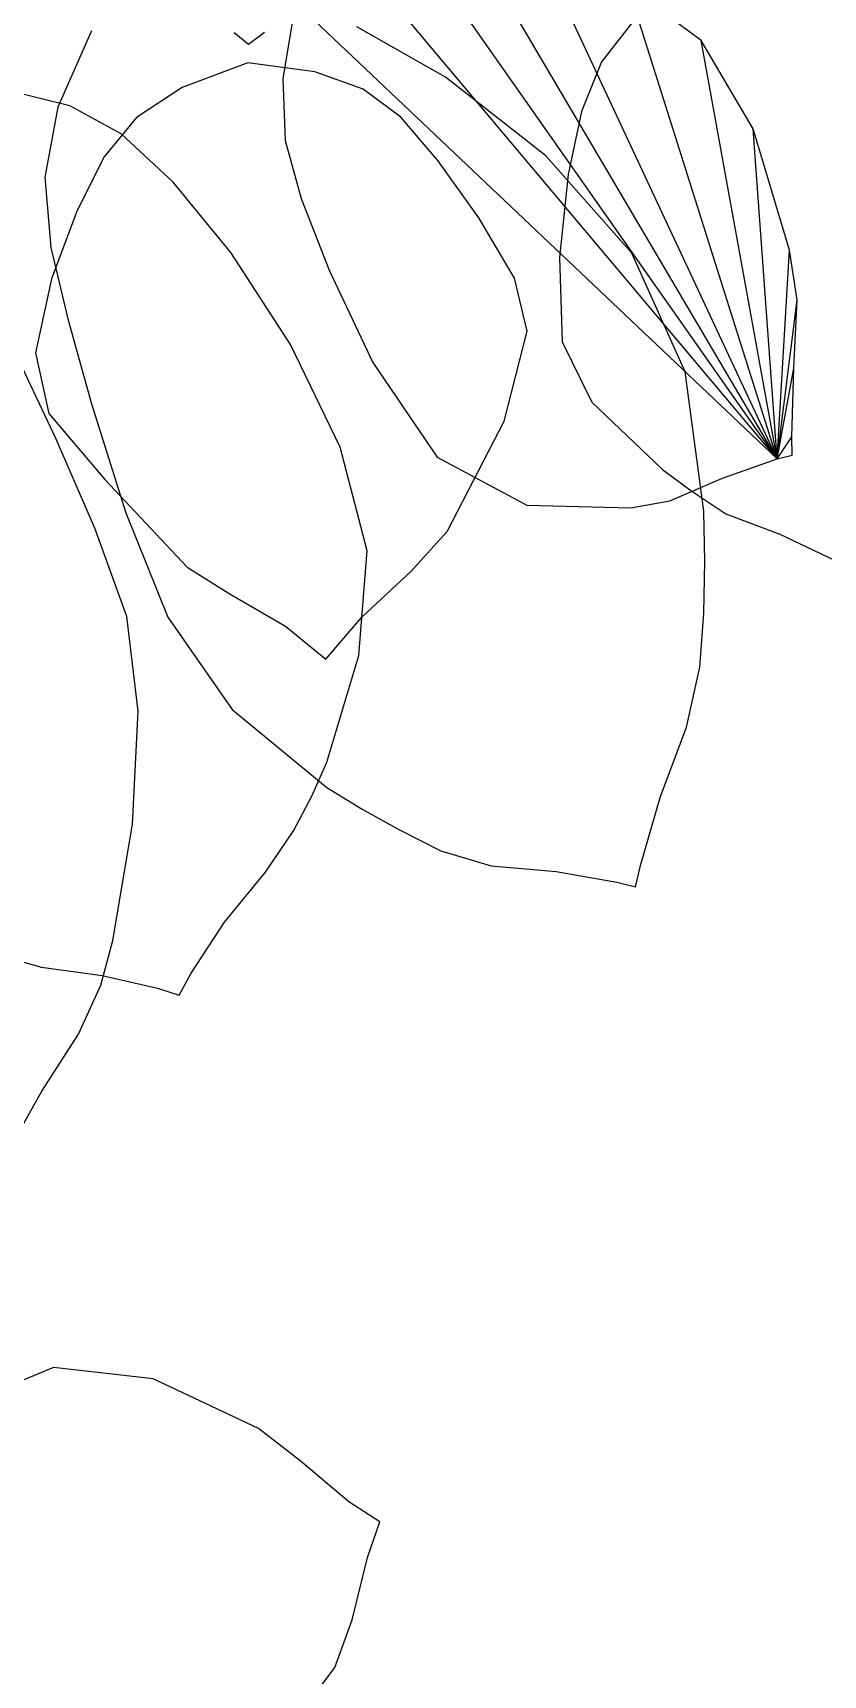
# Model space of a CAD drawing. Extents: x -23.2 to 18.8, y -18.4 to 11.3.
# Drawn here: x -4.0751 to -4.0001, y -0.6489 to -0.4929 of the extents above; entities that cross this region are included whole.
import ezdxf

# ---------------------------------------------------------------- set-up
doc = ezdxf.new("R2010")
doc.units = 0
doc.layers.add('FURNISHINGELEMENT', color=8, linetype='Continuous')

msp = doc.modelspace()

# ---------------------------------------------------------------- linework, layer by layer
at = {"layer": 'FURNISHINGELEMENT'}
for p, q in [((-4.00444, -0.53338, 4.63907), (-4.03983, -0.48299, 4.57699)), ((-4.00444, -0.53338, 4.63907), (-4.03413, -0.48299, 4.5838)), ((-4.00444, -0.53338, 4.63907), (-4.02719, -0.4847, 4.5923)), ((-4.00444, -0.53338, 4.63907), (-4.04495, -0.48521, 4.5718)), ((-4.00444, -0.53338, 4.63907), (-4.0186, -0.4885, 4.60294)), ((-4.01167, -0.49364, 4.61239), (-4.0186, -0.4885, 4.60294)), ((-4.01167, -0.49364, 4.61239), (-4.0186, -0.4885, 4.60294)), ((-4.01167, -0.49364, 4.61239), (-4.0186, -0.4885, 4.60294)), ((-4.01167, -0.49364, 4.61239), (-4.0186, -0.4885, 4.60294)), ((-4.01167, -0.49364, 4.61239), (-4.0186, -0.4885, 4.60294)), ((-4.01167, -0.49364, 4.61239), (-4.0186, -0.4885, 4.60294)), ((-4.01167, -0.49364, 4.61239), (-4.0186, -0.4885, 4.60294)), ((-4.05019, -0.49002, 4.56799), (-4.05141, -0.49729, 4.57125)), ((-4.05019, -0.49002, 4.56799), (-4.05141, -0.49729, 4.57125)), ((-4.05019, -0.49002, 4.56799), (-4.05141, -0.49729, 4.57125)), ((-4.05019, -0.49002, 4.56799), (-4.05141, -0.49729, 4.57125)), ((-4.05019, -0.49002, 4.56799), (-4.05141, -0.49729, 4.57125)), ((-4.05019, -0.49002, 4.56799), (-4.05141, -0.49729, 4.57125)), ((-4.05019, -0.49002, 4.56799), (-4.05141, -0.49729, 4.57125)), ((-4.05019, -0.49002, 4.56799), (-4.05141, -0.49729, 4.57125)), ((-4.05019, -0.49002, 4.56799), (-4.05141, -0.49729, 4.57125)), ((-4.05019, -0.49002, 4.56799), (-4.05141, -0.49729, 4.57125)), ((-4.05019, -0.49002, 4.56799), (-4.05141, -0.49729, 4.57125)), ((-4.05019, -0.49002, 4.56799), (-4.05141, -0.49729, 4.57125)), ((-4.05019, -0.49002, 4.56799), (-4.05141, -0.49729, 4.57125)), ((-4.00444, -0.53338, 4.63907), (-4.05019, -0.49002, 4.56799)), ((-4.06958, -0.49272, 4.52491), (-4.07278, -0.49998, 4.52806)), ((-4.05602, -0.49289, 4.09753), (-4.05465, -0.49397, 4.09707)), ((-4.05602, -0.49289, 4.09753), (-4.05465, -0.49397, 4.09707)), ((-4.05602, -0.49289, 4.09753), (-4.05465, -0.49397, 4.09707)), ((-4.05465, -0.49397, 4.09707), (-4.05315, -0.49286, 4.09747)), ((-4.05465, -0.49397, 4.09707), (-4.05315, -0.49286, 4.09747)), ((-4.05465, -0.49397, 4.09707), (-4.05315, -0.49286, 4.09747)), ((-4.03596, -0.49711, 4.5481), (-4.04436, -0.49234, 4.54107)), ((-4.01783, -0.49144, 4.17798), (-4.02112, -0.49566, 4.18338)), ((-4.00444, -0.53338, 4.63907), (-4.01167, -0.49364, 4.61239)), ((-4.00672, -0.50203, 4.62179), (-4.01167, -0.49364, 4.61239)), ((-4.00672, -0.50203, 4.62179), (-4.01167, -0.49364, 4.61239)), ((-4.00672, -0.50203, 4.62179), (-4.01167, -0.49364, 4.61239)), ((-4.00672, -0.50203, 4.62179), (-4.01167, -0.49364, 4.61239)), ((-4.00672, -0.50203, 4.62179), (-4.01167, -0.49364, 4.61239)), ((-4.00672, -0.50203, 4.62179), (-4.01167, -0.49364, 4.61239)), ((-4.05472, -0.49575, 4.10768), (-4.06095, -0.49811, 4.112)), ((-4.04836, -0.49661, 4.11181), (-4.05472, -0.49575, 4.10768)), ((-4.02112, -0.49566, 4.18338), (-4.02302, -0.50037, 4.19032)), ((-4.05141, -0.49729, 4.57125), (-4.05117, -0.50313, 4.5753)), ((-4.05141, -0.49729, 4.57125), (-4.05117, -0.50313, 4.5753)), ((-4.05141, -0.49729, 4.57125), (-4.05117, -0.50313, 4.5753)), ((-4.05141, -0.49729, 4.57125), (-4.05117, -0.50313, 4.5753)), ((-4.05141, -0.49729, 4.57125), (-4.05117, -0.50313, 4.5753)), ((-4.05141, -0.49729, 4.57125), (-4.05117, -0.50313, 4.5753)), ((-4.05141, -0.49729, 4.57125), (-4.05117, -0.50313, 4.5753)), ((-4.05141, -0.49729, 4.57125), (-4.05117, -0.50313, 4.5753)), ((-4.05141, -0.49729, 4.57125), (-4.05117, -0.50313, 4.5753)), ((-4.05141, -0.49729, 4.57125), (-4.05117, -0.50313, 4.5753)), ((-4.05141, -0.49729, 4.57125), (-4.05117, -0.50313, 4.5753)), ((-4.05141, -0.49729, 4.57125), (-4.05117, -0.50313, 4.5753)), ((-4.05141, -0.49729, 4.57125), (-4.05117, -0.50313, 4.5753)), ((-4.04376, -0.49826, 4.117), (-4.04836, -0.49661, 4.11181)), ((-4.02643, -0.50458, 4.55637), (-4.03596, -0.49711, 4.5481)), ((-4.07162, -0.49985, 4.49231), (-4.07728, -0.49846, 4.48854)), ((-4.06095, -0.49811, 4.112), (-4.0653, -0.50094, 4.11763)), ((-4.04018, -0.50093, 4.12351), (-4.04376, -0.49826, 4.117)), ((-4.07278, -0.49998, 4.52806), (-4.074, -0.50662, 4.53203)), ((-4.06675, -0.50251, 4.4968), (-4.07162, -0.49985, 4.49231)), ((-4.02302, -0.50037, 4.19032), (-4.02428, -0.50635, 4.19897)), ((-4.0653, -0.50094, 4.11763), (-4.06838, -0.50468, 4.12486)), ((-4.03668, -0.50505, 4.13192), (-4.04018, -0.50093, 4.12351)), ((-4.00444, -0.53338, 4.63907), (-4.00672, -0.50203, 4.62179)), ((-4.00327, -0.51356, 4.63199), (-4.00672, -0.50203, 4.62179)), ((-4.00327, -0.51356, 4.63199), (-4.00672, -0.50203, 4.62179)), ((-4.00327, -0.51356, 4.63199), (-4.00672, -0.50203, 4.62179)), ((-4.00327, -0.51356, 4.63199), (-4.00672, -0.50203, 4.62179)), ((-4.00327, -0.51356, 4.63199), (-4.00672, -0.50203, 4.62179)), ((-4.06182, -0.50708, 4.50279), (-4.06675, -0.50251, 4.4968)), ((-4.05117, -0.50313, 4.5753), (-4.04966, -0.50864, 4.5803)), ((-4.05117, -0.50313, 4.5753), (-4.04966, -0.50864, 4.5803)), ((-4.05117, -0.50313, 4.5753), (-4.04966, -0.50864, 4.5803)), ((-4.05117, -0.50313, 4.5753), (-4.04966, -0.50864, 4.5803)), ((-4.05117, -0.50313, 4.5753), (-4.04966, -0.50864, 4.5803)), ((-4.05117, -0.50313, 4.5753), (-4.04966, -0.50864, 4.5803)), ((-4.05117, -0.50313, 4.5753), (-4.04966, -0.50864, 4.5803)), ((-4.05117, -0.50313, 4.5753), (-4.04966, -0.50864, 4.5803)), ((-4.05117, -0.50313, 4.5753), (-4.04966, -0.50864, 4.5803)), ((-4.05117, -0.50313, 4.5753), (-4.04966, -0.50864, 4.5803)), ((-4.05117, -0.50313, 4.5753), (-4.04966, -0.50864, 4.5803)), ((-4.05117, -0.50313, 4.5753), (-4.04966, -0.50864, 4.5803)), ((-4.05117, -0.50313, 4.5753), (-4.04966, -0.50864, 4.5803)), ((-4.06838, -0.50468, 4.12486), (-4.07092, -0.50978, 4.13391)), ((-4.03277, -0.51047, 4.14296), (-4.03668, -0.50505, 4.13192)), ((-4.01826, -0.51385, 4.56441), (-4.02643, -0.50458, 4.55637)), ((-4.074, -0.50662, 4.53203), (-4.07344, -0.5133, 4.5369)), ((-4.02428, -0.50635, 4.19897), (-4.02512, -0.51424, 4.21007)), ((-4.05634, -0.51378, 4.51054), (-4.06182, -0.50708, 4.50279)), ((-4.07092, -0.50978, 4.13391), (-4.07337, -0.51627, 4.14571)), ((-4.04966, -0.50864, 4.5803), (-4.04699, -0.51544, 4.58679)), ((-4.04966, -0.50864, 4.5803), (-4.04699, -0.51544, 4.58679)), ((-4.04966, -0.50864, 4.5803), (-4.04699, -0.51544, 4.58679)), ((-4.04966, -0.50864, 4.5803), (-4.04699, -0.51544, 4.58679)), ((-4.04966, -0.50864, 4.5803), (-4.04699, -0.51544, 4.58679)), ((-4.04966, -0.50864, 4.5803), (-4.04699, -0.51544, 4.58679)), ((-4.04966, -0.50864, 4.5803), (-4.04699, -0.51544, 4.58679)), ((-4.04966, -0.50864, 4.5803), (-4.04699, -0.51544, 4.58679)), ((-4.04966, -0.50864, 4.5803), (-4.04699, -0.51544, 4.58679)), ((-4.04966, -0.50864, 4.5803), (-4.04699, -0.51544, 4.58679)), ((-4.04966, -0.50864, 4.5803), (-4.04699, -0.51544, 4.58679)), ((-4.04966, -0.50864, 4.5803), (-4.04699, -0.51544, 4.58679)), ((-4.04966, -0.50864, 4.5803), (-4.04699, -0.51544, 4.58679)), ((-4.02938, -0.51622, 4.15569), (-4.03277, -0.51047, 4.14296)), ((-4.07344, -0.5133, 4.5369), (-4.07181, -0.52008, 4.54204)), ((-4.05067, -0.5225, 4.51997), (-4.05634, -0.51378, 4.51054)), ((-4.02512, -0.51424, 4.21007), (-4.02485, -0.52226, 4.22194)), ((-4.01317, -0.52512, 4.5719), (-4.01826, -0.51385, 4.56441)), ((-4.00444, -0.53338, 4.63907), (-4.00327, -0.51356, 4.63199)), ((-4.00254, -0.51826, 4.63508), (-4.00327, -0.51356, 4.63199)), ((-4.00254, -0.51826, 4.63508), (-4.00327, -0.51356, 4.63199)), ((-4.00254, -0.51826, 4.63508), (-4.00327, -0.51356, 4.63199)), ((-4.00254, -0.51826, 4.63508), (-4.00327, -0.51356, 4.63199)), ((-4.07337, -0.51627, 4.14571), (-4.07488, -0.5233, 4.16013)), ((-4.04699, -0.51544, 4.58679), (-4.04285, -0.52421, 4.59527)), ((-4.04699, -0.51544, 4.58679), (-4.04285, -0.52421, 4.59527)), ((-4.04699, -0.51544, 4.58679), (-4.04285, -0.52421, 4.59527)), ((-4.04699, -0.51544, 4.58679), (-4.04285, -0.52421, 4.59527)), ((-4.04699, -0.51544, 4.58679), (-4.04285, -0.52421, 4.59527)), ((-4.04699, -0.51544, 4.58679), (-4.04285, -0.52421, 4.59527)), ((-4.04699, -0.51544, 4.58679), (-4.04285, -0.52421, 4.59527)), ((-4.04699, -0.51544, 4.58679), (-4.04285, -0.52421, 4.59527)), ((-4.04699, -0.51544, 4.58679), (-4.04285, -0.52421, 4.59527)), ((-4.04699, -0.51544, 4.58679), (-4.04285, -0.52421, 4.59527)), ((-4.04699, -0.51544, 4.58679), (-4.04285, -0.52421, 4.59527)), ((-4.04699, -0.51544, 4.58679), (-4.04285, -0.52421, 4.59527)), ((-4.04699, -0.51544, 4.58679), (-4.04285, -0.52421, 4.59527)), ((-4.02819, -0.52126, 4.16886), (-4.02938, -0.51622, 4.15569)), ((-4.00444, -0.53338, 4.63907), (-4.00254, -0.51826, 4.63508)), ((-4.00285, -0.52477, 4.63751), (-4.00254, -0.51826, 4.63508)), ((-4.00285, -0.52477, 4.63751), (-4.00254, -0.51826, 4.63508)), ((-4.00285, -0.52477, 4.63751), (-4.00254, -0.51826, 4.63508)), ((-4.07181, -0.52008, 4.54204), (-4.06956, -0.52816, 4.54765)), ((-4.04594, -0.53228, 4.52993), (-4.05067, -0.5225, 4.51997)), ((-4.03038, -0.52979, 4.18228), (-4.02819, -0.52126, 4.16886)), ((-4.02485, -0.52226, 4.22194), (-4.02205, -0.52798, 4.23438)), ((-4.07294, -0.53152, 4.46616), (-4.07669, -0.52353, 4.45849)), ((-4.07488, -0.5233, 4.16013), (-4.07362, -0.52907, 4.17437)), ((-4.04285, -0.52421, 4.59527), (-4.03673, -0.53323, 4.60575)), ((-4.04285, -0.52421, 4.59527), (-4.03673, -0.53323, 4.60575)), ((-4.04285, -0.52421, 4.59527), (-4.03673, -0.53323, 4.60575)), ((-4.04285, -0.52421, 4.59527), (-4.03673, -0.53323, 4.60575)), ((-4.04285, -0.52421, 4.59527), (-4.03673, -0.53323, 4.60575)), ((-4.04285, -0.52421, 4.59527), (-4.03673, -0.53323, 4.60575)), ((-4.04285, -0.52421, 4.59527), (-4.03673, -0.53323, 4.60575)), ((-4.04285, -0.52421, 4.59527), (-4.03673, -0.53323, 4.60575)), ((-4.04285, -0.52421, 4.59527), (-4.03673, -0.53323, 4.60575)), ((-4.04285, -0.52421, 4.59527), (-4.03673, -0.53323, 4.60575)), ((-4.04285, -0.52421, 4.59527), (-4.03673, -0.53323, 4.60575)), ((-4.04285, -0.52421, 4.59527), (-4.03673, -0.53323, 4.60575)), ((-4.04285, -0.52421, 4.59527), (-4.03673, -0.53323, 4.60575)), ((-4.01142, -0.53836, 4.57854), (-4.01317, -0.52512, 4.5719)), ((-4.00444, -0.53338, 4.63907), (-4.00285, -0.52477, 4.63751)), ((-4.00306, -0.53128, 4.63946), (-4.00285, -0.52477, 4.63751)), ((-4.00306, -0.53128, 4.63946), (-4.00285, -0.52477, 4.63751)), ((-4.06956, -0.52816, 4.54765), (-4.06631, -0.53849, 4.55438)), ((-4.02205, -0.52798, 4.23438), (-4.01535, -0.5344, 4.24587)), ((-4.07362, -0.52907, 4.17437), (-4.06831, -0.53535, 4.18586)), ((-4.0358, -0.54028, 4.19396), (-4.03038, -0.52979, 4.18228)), ((-4.06924, -0.53995, 4.47396), (-4.07294, -0.53152, 4.46616)), ((-4.00444, -0.53338, 4.63907), (-4.00306, -0.53128, 4.63946)), ((-4.00302, -0.53302, 4.64), (-4.00306, -0.53128, 4.63946)), ((-4.0434, -0.5421, 4.53924), (-4.04594, -0.53228, 4.52993)), ((-4.03673, -0.53323, 4.60575), (-4.02821, -0.53779, 4.61697)), ((-4.03673, -0.53323, 4.60575), (-4.02821, -0.53779, 4.61697)), ((-4.03673, -0.53323, 4.60575), (-4.02821, -0.53779, 4.61697)), ((-4.03673, -0.53323, 4.60575), (-4.02821, -0.53779, 4.61697)), ((-4.03673, -0.53323, 4.60575), (-4.02821, -0.53779, 4.61697)), ((-4.03673, -0.53323, 4.60575), (-4.02821, -0.53779, 4.61697)), ((-4.03673, -0.53323, 4.60575), (-4.02821, -0.53779, 4.61697)), ((-4.03673, -0.53323, 4.60575), (-4.02821, -0.53779, 4.61697)), ((-4.03673, -0.53323, 4.60575), (-4.02821, -0.53779, 4.61697)), ((-4.03673, -0.53323, 4.60575), (-4.02821, -0.53779, 4.61697)), ((-4.03673, -0.53323, 4.60575), (-4.02821, -0.53779, 4.61697)), ((-4.03673, -0.53323, 4.60575), (-4.02821, -0.53779, 4.61697)), ((-4.03673, -0.53323, 4.60575), (-4.02821, -0.53779, 4.61697)), ((-4.00965, -0.53522, 4.6356), (-4.00444, -0.53338, 4.63907)), ((-4.00965, -0.53522, 4.6356), (-4.00444, -0.53338, 4.63907)), ((-4.00965, -0.53522, 4.6356), (-4.00444, -0.53338, 4.63907)), ((-4.00965, -0.53522, 4.6356), (-4.00444, -0.53338, 4.63907)), ((-4.00965, -0.53522, 4.6356), (-4.00444, -0.53338, 4.63907)), ((-4.00965, -0.53522, 4.6356), (-4.00444, -0.53338, 4.63907)), ((-4.00965, -0.53522, 4.6356), (-4.00444, -0.53338, 4.63907)), ((-4.00965, -0.53522, 4.6356), (-4.00444, -0.53338, 4.63907)), ((-4.00965, -0.53522, 4.6356), (-4.00444, -0.53338, 4.63907)), ((-4.00965, -0.53522, 4.6356), (-4.00444, -0.53338, 4.63907)), ((-4.00965, -0.53522, 4.6356), (-4.00444, -0.53338, 4.63907)), ((-4.00965, -0.53522, 4.6356), (-4.00444, -0.53338, 4.63907)), ((-4.00965, -0.53522, 4.6356), (-4.00444, -0.53338, 4.63907)), ((-4.00444, -0.53338, 4.63907), (-4.00302, -0.53302, 4.64)), ((-4.01535, -0.5344, 4.24587), (-4.01263, -0.53638, 4.24927)), ((-4.06831, -0.53535, 4.18586), (-4.06048, -0.54368, 4.19607)), ((-4.01465, -0.53737, 4.63187), (-4.00965, -0.53522, 4.6356)), ((-4.01465, -0.53737, 4.63187), (-4.00965, -0.53522, 4.6356)), ((-4.01465, -0.53737, 4.63187), (-4.00965, -0.53522, 4.6356)), ((-4.01465, -0.53737, 4.63187), (-4.00965, -0.53522, 4.6356)), ((-4.01465, -0.53737, 4.63187), (-4.00965, -0.53522, 4.6356)), ((-4.01465, -0.53737, 4.63187), (-4.00965, -0.53522, 4.6356)), ((-4.01465, -0.53737, 4.63187), (-4.00965, -0.53522, 4.6356)), ((-4.01465, -0.53737, 4.63187), (-4.00965, -0.53522, 4.6356)), ((-4.01465, -0.53737, 4.63187), (-4.00965, -0.53522, 4.6356)), ((-4.01465, -0.53737, 4.63187), (-4.00965, -0.53522, 4.6356)), ((-4.01465, -0.53737, 4.63187), (-4.00965, -0.53522, 4.6356)), ((-4.01465, -0.53737, 4.63187), (-4.00965, -0.53522, 4.6356)), ((-4.01465, -0.53737, 4.63187), (-4.00965, -0.53522, 4.6356)), ((-4.01263, -0.53638, 4.24927), (-4.00932, -0.5386, 4.25234)), ((-4.02821, -0.53779, 4.61697), (-4.01835, -0.53802, 4.62828)), ((-4.02821, -0.53779, 4.61697), (-4.01835, -0.53802, 4.62828)), ((-4.02821, -0.53779, 4.61697), (-4.01835, -0.53802, 4.62828)), ((-4.02821, -0.53779, 4.61697), (-4.01835, -0.53802, 4.62828)), ((-4.02821, -0.53779, 4.61697), (-4.01835, -0.53802, 4.62828)), ((-4.02821, -0.53779, 4.61697), (-4.01835, -0.53802, 4.62828)), ((-4.02821, -0.53779, 4.61697), (-4.01835, -0.53802, 4.62828)), ((-4.02821, -0.53779, 4.61697), (-4.01835, -0.53802, 4.62828)), ((-4.02821, -0.53779, 4.61697), (-4.01835, -0.53802, 4.62828)), ((-4.02821, -0.53779, 4.61697), (-4.01835, -0.53802, 4.62828)), ((-4.02821, -0.53779, 4.61697), (-4.01835, -0.53802, 4.62828)), ((-4.02821, -0.53779, 4.61697), (-4.01835, -0.53802, 4.62828)), ((-4.02821, -0.53779, 4.61697), (-4.01835, -0.53802, 4.62828)), ((-4.01835, -0.53802, 4.62828), (-4.01465, -0.53737, 4.63187)), ((-4.01835, -0.53802, 4.62828), (-4.01465, -0.53737, 4.63187)), ((-4.01835, -0.53802, 4.62828), (-4.01465, -0.53737, 4.63187)), ((-4.01835, -0.53802, 4.62828), (-4.01465, -0.53737, 4.63187)), ((-4.01835, -0.53802, 4.62828), (-4.01465, -0.53737, 4.63187)), ((-4.01835, -0.53802, 4.62828), (-4.01465, -0.53737, 4.63187)), ((-4.01835, -0.53802, 4.62828), (-4.01465, -0.53737, 4.63187)), ((-4.01835, -0.53802, 4.62828), (-4.01465, -0.53737, 4.63187)), ((-4.01835, -0.53802, 4.62828), (-4.01465, -0.53737, 4.63187)), ((-4.01835, -0.53802, 4.62828), (-4.01465, -0.53737, 4.63187)), ((-4.01835, -0.53802, 4.62828), (-4.01465, -0.53737, 4.63187)), ((-4.01835, -0.53802, 4.62828), (-4.01465, -0.53737, 4.63187)), ((-4.01835, -0.53802, 4.62828), (-4.01465, -0.53737, 4.63187)), ((-4.06631, -0.53849, 4.55438), (-4.06233, -0.54843, 4.56087)), ((-4.01133, -0.54314, 4.58069), (-4.01142, -0.53836, 4.57854)), ((-4.00932, -0.5386, 4.25234), (-4.0042, -0.54053, 4.25526)), ((-4.0662, -0.54836, 4.48158), (-4.06924, -0.53995, 4.47396)), ((-4.03924, -0.54407, 4.1977), (-4.0358, -0.54028, 4.19396)), ((-4.0042, -0.54053, 4.25526), (-3.99899, -0.54299, 4.25748)), ((-4.04418, -0.55207, 4.54917), (-4.0434, -0.5421, 4.53924)), ((-4.06048, -0.54368, 4.19607), (-4.05635, -0.54626, 4.19903)), ((-4.04388, -0.54842, 4.20083), (-4.03924, -0.54407, 4.1977)), ((-4.0114, -0.54805, 4.58262), (-4.01133, -0.54314, 4.58069)), ((-4.05635, -0.54626, 4.19903), (-4.05114, -0.54928, 4.20136)), ((-4.06515, -0.55734, 4.48973), (-4.0662, -0.54836, 4.48158)), ((-4.06233, -0.54843, 4.56087), (-4.05621, -0.55717, 4.56769)), ((-4.04731, -0.5524, 4.20287), (-4.04388, -0.54842, 4.20083)), ((-4.0118, -0.55316, 4.58423), (-4.0114, -0.54805, 4.58262)), ((-4.05114, -0.54928, 4.20136), (-4.04731, -0.5524, 4.20287)), ((-4.04722, -0.56218, 4.56094), (-4.04418, -0.55207, 4.54917)), ((-4.01305, -0.55885, 4.58558), (-4.0118, -0.55316, 4.58423)), ((-4.06569, -0.56809, 4.49973), (-4.06515, -0.55734, 4.48973)), ((-4.05621, -0.55717, 4.56769), (-4.04721, -0.56461, 4.57488)), ((-4.01557, -0.56556, 4.58643), (-4.01305, -0.55885, 4.58558)), ((-4.04865, -0.56542, 4.56485), (-4.04722, -0.56218, 4.56094)), ((-4.04721, -0.56461, 4.57488), (-4.04385, -0.56664, 4.57722)), ((-4.0504, -0.56871, 4.56881), (-4.04865, -0.56542, 4.56485)), ((-4.01742, -0.57199, 4.58662), (-4.01557, -0.56556, 4.58643)), ((-4.04385, -0.56664, 4.57722), (-4.04032, -0.56863, 4.57942)), ((-4.06753, -0.57914, 4.50962), (-4.06569, -0.56809, 4.49973)), ((-4.05304, -0.57265, 4.57271), (-4.0504, -0.56871, 4.56881)), ((-4.04032, -0.56863, 4.57942), (-4.0364, -0.5706, 4.58149)), ((-4.0364, -0.5706, 4.58149), (-4.03162, -0.57203, 4.58352)), ((-4.03162, -0.57203, 4.58352), (-4.02543, -0.57257, 4.58534)), ((-4.0179, -0.57402, 4.58661), (-4.01742, -0.57199, 4.58662)), ((-4.05693, -0.5774, 4.5766), (-4.05304, -0.57265, 4.57271)), ((-4.02543, -0.57257, 4.58534), (-4.01968, -0.5736, 4.58637)), ((-4.01968, -0.5736, 4.58637), (-4.0179, -0.57402, 4.58661)), ((-4.06009, -0.58223, 4.58023), (-4.05693, -0.5774, 4.5766)), ((-4.06869, -0.58336, 4.51307), (-4.06753, -0.57914, 4.50962)), ((-4.07866, -0.58044, 4.57019), (-4.07432, -0.58167, 4.57398)), ((-4.07432, -0.58167, 4.57398), (-4.06856, -0.58244, 4.57741)), ((-4.07079, -0.58803, 4.51655), (-4.06869, -0.58336, 4.51307)), ((-4.06856, -0.58244, 4.57741), (-4.06331, -0.58364, 4.58047)), ((-4.06123, -0.58431, 4.58164), (-4.06009, -0.58223, 4.58023)), ((-4.06331, -0.58364, 4.58047), (-4.06123, -0.58431, 4.58164)), ((-4.0743, -0.59343, 4.51998), (-4.07079, -0.58803, 4.51655)), ((-4.07738, -0.59898, 4.52259), (-4.0743, -0.59343, 4.51998)), ((-4.07318, -0.61968, 4.18955), (-4.0818, -0.62327, 4.17846)), ((-4.06371, -0.62076, 4.19993), (-4.07318, -0.61968, 4.18955)), ((-4.05372, -0.62548, 4.20996), (-4.06371, -0.62076, 4.19993)), ((-4.04979, -0.62852, 4.21266), (-4.05372, -0.62548, 4.20996)), ((-4.04514, -0.63245, 4.2149), (-4.04979, -0.62852, 4.21266)), ((-4.04219, -0.63436, 4.21624), (-4.04514, -0.63245, 4.2149)), ((-4.04336, -0.63775, 4.21396), (-4.04219, -0.63436, 4.21624)), ((-4.04481, -0.64365, 4.20988), (-4.04336, -0.63775, 4.21396)), ((-4.04647, -0.6482, 4.20556), (-4.04481, -0.64365, 4.20988)), ((-4.05265, -0.65648, 4.19261), (-4.04647, -0.6482, 4.20556))]:
    msp.add_line(p, q, dxfattribs=at)

doc.saveas('drawing.dxf')
